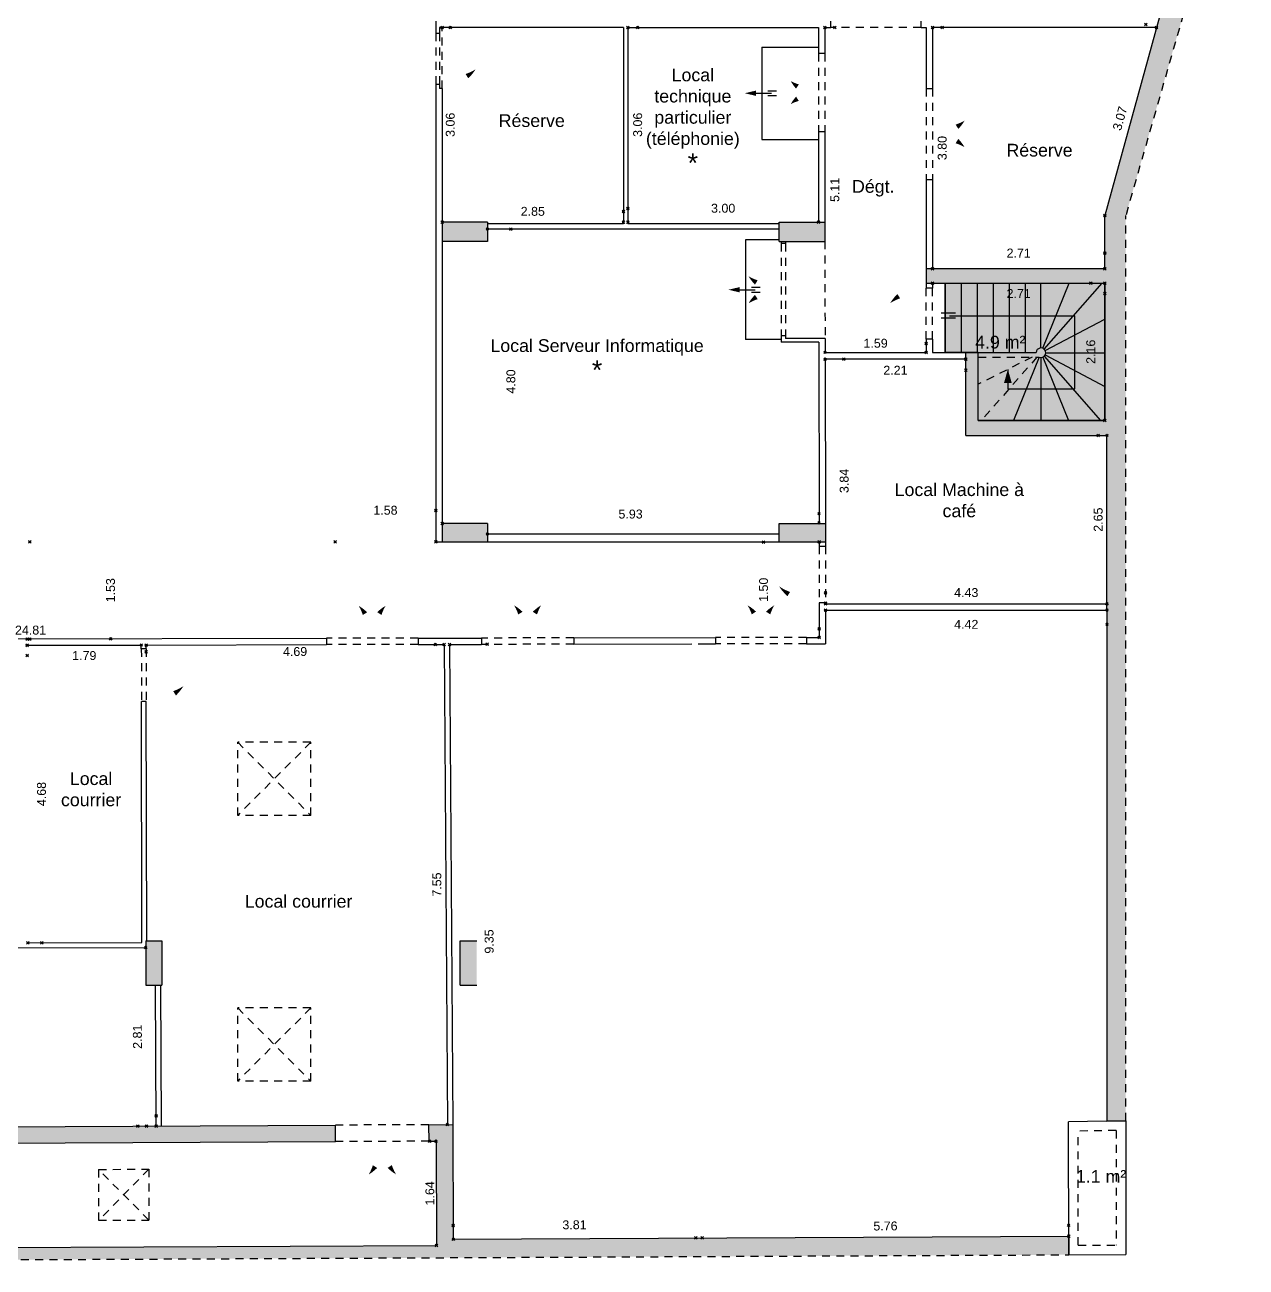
# Model space of a CAD drawing. Header units: metres. Extents: x 46.9 to 94.2, y 5.9 to 84.
# Drawn here: x 74.84 to 94.05, y 6.18 to 25.72 of the extents above; entities that cross this region are included whole.
import ezdxf
from ezdxf.enums import TextEntityAlignment as Align

# ---------------------------------------------------------------- set-up
doc = ezdxf.new("R2010")
doc.units = ezdxf.units.M
doc.header["$PDMODE"] = 35
doc.header["$PDSIZE"] = 0.02
doc.linetypes.add('CACHE2', pattern=[0.1875, 0.125, -0.0625])
for name, color, linetype in [('GEX_BAT_cloison', 2, 'Continuous'), ('GEX_BAT_escalier_rampe', 6, 'Continuous'), ('GEX_BAT_fenetre_de_toit', 3, 'Continuous'), ('GEX_BAT_gaine_tremie', 13, 'Continuous'), ('GEX_BAT_linteau_cloison', 3, 'CACHE2'), ('GEX_BAT_linteau_mur', 6, 'CACHE2'), ('GEX_BAT_mur', 1, 'Continuous'), ('GEX_EDS_sdp_2-tremie_su', 7, 'Continuous'), ('GEX_EDS_sdp_3-h-180_su', 7, 'Continuous'), ('GEX_MEP_txt_cot_plani', 30, 'Continuous'), ('GEX_MEP_txt_designation', 7, 'Continuous')]:
    doc.layers.add(name, color=color, linetype=linetype)
for name, color, linetype, true_color in [('GEX_EDS_sdp_3-h-180', 7, 'Continuous', 0xa55252), ('GEX_MEP_mur_pochage', 7, 'Continuous', 0x999999), ('GEX_MEP_ouvrant_porte', 9, 'Continuous', 0x808080)]:
    doc.layers.add(name, color=color, linetype=linetype, true_color=true_color)
doc.styles.add('Cota100', font='swissl.ttf', dxfattribs={"height": 0.14})
doc.styles.add('Désignation', font='swissl.ttf', dxfattribs={"height": 0.2})
doc.styles.add('SURF', font='swissl.ttf')
doc.dimstyles.new('00SCP', dxfattribs={"dimtxt": 0.2, "dimasz": 0.1, "dimexe": 1.25, "dimexo": 0.625, "dimgap": 0.05, "dimtad": 0, "dimzin": 0, "dimdsep": 46, "dimtxsty": 'Cota100', "dimblk": 'NONE', "dimcen": 0, "dimse1": 1, "dimse2": 1, "dimsd1": 1, "dimsd2": 1, "dimclrd": 256, "dimclrt": 256, "dimaunit": 2, "dimazin": 0, "dimtfac": 1, "dimtofl": 0, "dimtmove": 0, "dimatfit": 3, "dimldrblk": 'NONE', "dimfxl": 1, "dimlwd": -1, "dimarcsym": 0})

# ---------------------------------------------------------------- blocks, each defined once
blk = doc.blocks.new('F_marche')
at = {"layer": 'GEX_BAT_escalier_rampe'}
for p, q in [((-0.038, -0.093), (-0.038, -0.229)), ((0.038, -0.093), (0.038, -0.229))]:
    blk.add_line(p, q, dxfattribs=at)
blk.add_lwpolyline([(0, 0.093, 0.0832, 0, 0), (0, 0.27, 0, 0, 0)], format="xyseb", dxfattribs=at)
blk.add_lwpolyline([(0, 0.093), (0, -0.093), (0, -0.152)], dxfattribs=at)
blk = doc.blocks.new('*D9')
at = {"color": 0, "transparency": 16777216}
for p in [(91.26, 6.842), (85.496, 6.643), (91.261, 6.669)]:
    blk.add_point(p, dxfattribs=at)
at = {"layer": 'GEX_MEP_txt_cot_plani', "transparency": 16777216, "insert": (88.378, 6.829), "char_height": 0.14, "attachment_point": 5, "rotation": 0.2659, "style": 'Cota100'}
blk.add_mtext('5.76', dxfattribs=at)
blk = doc.blocks.new('_None')
blk = doc.blocks.new('*D10')
at = {"color": 0, "transparency": 16777216}
for p in [(87.436, 16.789), (87.436, 16.612), (91.862, 16.612)]:
    blk.add_point(p, dxfattribs=at)
at = {"layer": 'GEX_MEP_txt_cot_plani', "transparency": 16777216, "insert": (89.649, 16.789), "char_height": 0.14, "attachment_point": 5, "rotation": 359.9999, "style": 'Cota100'}
blk.add_mtext('4.43', dxfattribs=at)
blk = doc.blocks.new('*D11')
at = {"color": 0, "transparency": 16777216}
for p in [(91.724, 19.262), (91.862, 19.262), (91.862, 16.612)]:
    blk.add_point(p, dxfattribs=at)
at = {"layer": 'GEX_MEP_txt_cot_plani', "transparency": 16777216, "insert": (91.724, 17.937), "char_height": 0.14, "attachment_point": 5, "rotation": 89.9999, "style": 'Cota100'}
blk.add_mtext('2.65', dxfattribs=at)
blk = doc.blocks.new('*D12')
at = {"color": 0, "transparency": 16777216}
for p in [(81.581, 6.84), (85.396, 6.642), (81.582, 6.624)]:
    blk.add_point(p, dxfattribs=at)
at = {"layer": 'GEX_MEP_txt_cot_plani', "transparency": 16777216, "insert": (83.488, 6.848), "char_height": 0.14, "attachment_point": 5, "rotation": 0.2659, "style": 'Cota100'}
blk.add_mtext('3.81', dxfattribs=at)
blk = doc.blocks.new('*D13')
at = {"color": 0, "transparency": 16777216}
for p in [(81.522, 15.974), (82.116, 15.978), (81.582, 6.624)]:
    blk.add_point(p, dxfattribs=at)
at = {"layer": 'GEX_MEP_txt_cot_plani', "transparency": 16777216, "insert": (82.146, 11.303), "char_height": 0.14, "attachment_point": 5, "rotation": 90.3695, "style": 'Cota100'}
blk.add_mtext('9.35', dxfattribs=at)
blk = doc.blocks.new('*D14')
at = {"color": 0, "transparency": 16777216}
for p in [(81.21, 8.163), (81.31, 8.164), (81.317, 6.524)]:
    blk.add_point(p, dxfattribs=at)
at = {"layer": 'GEX_MEP_txt_cot_plani', "transparency": 16777216, "insert": (81.214, 7.343), "char_height": 0.14, "attachment_point": 5, "rotation": 90.2659, "style": 'Cota100'}
blk.add_mtext('1.64', dxfattribs=at)
blk = doc.blocks.new('*D15')
at = {"color": 0, "transparency": 16777216}
for p in [(57.759, 6.597), (81.317, 6.524), (57.76, 6.414)]:
    blk.add_point(p, dxfattribs=at)
at = {"layer": 'GEX_MEP_txt_cot_plani', "transparency": 16777216, "insert": (69.538, 6.651), "char_height": 0.14, "attachment_point": 5, "rotation": 0.2659, "style": 'Cota100'}
blk.add_mtext('23.56', dxfattribs=at)
blk = doc.blocks.new('*D26')
at = {"color": 0, "transparency": 16777216}
for p in [(76.908, 8.564), (76.909, 8.4), (67.755, 8.361)]:
    blk.add_point(p, dxfattribs=at)
at = {"layer": 'GEX_MEP_txt_cot_plani', "transparency": 16777216, "insert": (72.331, 8.544), "char_height": 0.14, "attachment_point": 5, "rotation": 0.247, "style": 'Cota100'}
blk.add_mtext('9.15', dxfattribs=at)
blk = doc.blocks.new('*D27')
at = {"color": 0, "transparency": 16777216}
for p in [(76.745, 11.21), (76.622, 8.402), (76.758, 8.403)]:
    blk.add_point(p, dxfattribs=at)
at = {"layer": 'GEX_MEP_txt_cot_plani', "transparency": 16777216, "insert": (76.615, 9.806), "char_height": 0.14, "attachment_point": 5, "rotation": 90.2659, "style": 'Cota100'}
blk.add_mtext('2.81', dxfattribs=at)
blk = doc.blocks.new('*D28')
at = {"color": 0, "transparency": 16777216}
for p in [(81.299, 15.973), (81.437, 15.974), (81.489, 8.425)]:
    blk.add_point(p, dxfattribs=at)
at = {"layer": 'GEX_MEP_txt_cot_plani', "transparency": 16777216, "insert": (81.325, 12.198), "char_height": 0.14, "attachment_point": 5, "rotation": 90.3942, "style": 'Cota100'}
blk.add_mtext('7.55', dxfattribs=at)
blk = doc.blocks.new('*D29')
at = {"color": 0, "transparency": 16777216}
for p in [(76.751, 15.965), (76.751, 15.858), (81.437, 15.974)]:
    blk.add_point(p, dxfattribs=at)
at = {"layer": 'GEX_MEP_txt_cot_plani', "transparency": 16777216, "insert": (79.094, 15.862), "char_height": 0.14, "attachment_point": 5, "rotation": 0.1119, "style": 'Cota100'}
blk.add_mtext('4.69', dxfattribs=at)
blk = doc.blocks.new('*D30')
at = {"color": 0, "transparency": 16777216}
for p in [(74.882, 15.965), (76.676, 15.965), (74.882, 15.799)]:
    blk.add_point(p, dxfattribs=at)
at = {"layer": 'GEX_MEP_txt_cot_plani', "transparency": 16777216, "insert": (75.779, 15.799), "char_height": 0.14, "attachment_point": 5, "rotation": 359.9999, "style": 'Cota100'}
blk.add_mtext('1.79', dxfattribs=at)
blk = doc.blocks.new('*D31')
at = {"color": 0, "transparency": 16777216}
for p in [(74.882, 15.961), (74.891, 11.281), (75.112, 11.282)]:
    blk.add_point(p, dxfattribs=at)
at = {"layer": 'GEX_MEP_txt_cot_plani', "transparency": 16777216, "insert": (75.107, 13.622), "char_height": 0.14, "attachment_point": 5, "rotation": 90.1119, "style": 'Cota100'}
blk.add_mtext('4.68', dxfattribs=at)
blk = doc.blocks.new('*D43')
at = {"color": 0, "transparency": 16777216}
for p in [(87.337, 16.223), (62.531, 16.037), (87.337, 16.086)]:
    blk.add_point(p, dxfattribs=at)
at = {"layer": 'GEX_MEP_txt_cot_plani', "transparency": 16777216, "insert": (74.934, 16.199), "char_height": 0.14, "attachment_point": 5, "rotation": 0.1119, "style": 'Cota100'}
blk.add_mtext('24.81', dxfattribs=at)
blk = doc.blocks.new('*D44')
at = {"color": 0, "transparency": 16777216}
for p in [(87.333, 18.03), (81.407, 17.877), (87.333, 17.888)]:
    blk.add_point(p, dxfattribs=at)
at = {"layer": 'GEX_MEP_txt_cot_plani', "transparency": 16777216, "insert": (84.37, 18.024), "char_height": 0.14, "attachment_point": 5, "rotation": 0.1119, "style": 'Cota100'}
blk.add_mtext('5.93', dxfattribs=at)
blk = doc.blocks.new('*D45')
at = {"color": 0, "transparency": 16777216}
for p in [(84.328, 22.833), (84.328, 22.615), (87.325, 22.615)]:
    blk.add_point(p, dxfattribs=at)
at = {"layer": 'GEX_MEP_txt_cot_plani', "transparency": 16777216, "insert": (85.826, 22.833), "char_height": 0.14, "attachment_point": 5, "rotation": 359.9999, "style": 'Cota100'}
blk.add_mtext('3.00', dxfattribs=at)
blk = doc.blocks.new('*D46')
at = {"color": 0, "transparency": 16777216}
for p in [(84.328, 25.677), (84.482, 25.677), (84.328, 22.615)]:
    blk.add_point(p, dxfattribs=at)
at = {"layer": 'GEX_MEP_txt_cot_plani', "transparency": 16777216, "insert": (84.482, 24.146), "char_height": 0.14, "attachment_point": 5, "rotation": 89.9999, "style": 'Cota100'}
blk.add_mtext('3.06', dxfattribs=at)
blk = doc.blocks.new('*D47')
at = {"color": 0, "transparency": 16777216}
for p in [(84.257, 22.784), (81.407, 22.615), (84.257, 22.615)]:
    blk.add_point(p, dxfattribs=at)
at = {"layer": 'GEX_MEP_txt_cot_plani', "transparency": 16777216, "insert": (82.832, 22.784), "char_height": 0.14, "attachment_point": 5, "rotation": 359.9999, "style": 'Cota100'}
blk.add_mtext('2.85', dxfattribs=at)
blk = doc.blocks.new('*D48')
at = {"color": 0, "transparency": 16777216}
for p in [(81.407, 25.677), (81.535, 25.677), (81.407, 22.615)]:
    blk.add_point(p, dxfattribs=at)
at = {"layer": 'GEX_MEP_txt_cot_plani', "transparency": 16777216, "insert": (81.535, 24.146), "char_height": 0.14, "attachment_point": 5, "rotation": 89.9999, "style": 'Cota100'}
blk.add_mtext('3.06', dxfattribs=at)
blk = doc.blocks.new('*D49')
at = {"color": 0, "transparency": 16777216}
for p in [(81.307, 18.084), (79.724, 17.587), (81.307, 17.587)]:
    blk.add_point(p, dxfattribs=at)
at = {"layer": 'GEX_MEP_txt_cot_plani', "transparency": 16777216, "insert": (80.515, 18.084), "char_height": 0.14, "attachment_point": 5, "rotation": 359.9999, "style": 'Cota100'}
blk.add_mtext('1.58', dxfattribs=at)
blk = doc.blocks.new('*D50')
at = {"color": 0, "transparency": 16777216}
for p in [(91.828, 22.129), (89.118, 21.882), (91.828, 21.882)]:
    blk.add_point(p, dxfattribs=at)
at = {"layer": 'GEX_MEP_txt_cot_plani', "transparency": 16777216, "insert": (90.473, 22.129), "char_height": 0.14, "attachment_point": 5, "rotation": 359.9999, "style": 'Cota100'}
blk.add_mtext('2.71', dxfattribs=at)
blk = doc.blocks.new('*D51')
at = {"color": 0, "transparency": 16777216}
for p in [(89.118, 25.677), (89.271, 25.677), (89.118, 21.882)]:
    blk.add_point(p, dxfattribs=at)
at = {"layer": 'GEX_MEP_txt_cot_plani', "transparency": 16777216, "insert": (89.271, 23.78), "char_height": 0.14, "attachment_point": 5, "rotation": 89.9999, "style": 'Cota100'}
blk.add_mtext('3.80', dxfattribs=at)
blk = doc.blocks.new('*D52')
at = {"color": 0, "transparency": 16777216}
for p in [(92.473, 25.724), (92.642, 25.677), (91.828, 22.722)]:
    blk.add_point(p, dxfattribs=at)
at = {"layer": 'GEX_MEP_txt_cot_plani', "transparency": 16777216, "insert": (92.066, 24.246), "char_height": 0.14, "attachment_point": 5, "rotation": 74.6019, "style": 'Cota100'}
blk.add_mtext('3.07', dxfattribs=at)
blk = doc.blocks.new('*D53')
at = {"color": 0, "transparency": 16777216}
for p in [(87.428, 20.462), (89.642, 20.462), (89.642, 20.287)]:
    blk.add_point(p, dxfattribs=at)
at = {"layer": 'GEX_MEP_txt_cot_plani', "transparency": 16777216, "insert": (88.535, 20.287), "char_height": 0.14, "attachment_point": 5, "rotation": 359.9999, "style": 'Cota100'}
blk.add_mtext('2.21', dxfattribs=at)
blk = doc.blocks.new('*D54')
at = {"color": 0, "transparency": 16777216}
for p in [(89.018, 20.71), (87.428, 20.567), (89.018, 20.567)]:
    blk.add_point(p, dxfattribs=at)
at = {"layer": 'GEX_MEP_txt_cot_plani', "transparency": 16777216, "insert": (88.223, 20.71), "char_height": 0.14, "attachment_point": 5, "rotation": 359.9999, "style": 'Cota100'}
blk.add_mtext('1.59', dxfattribs=at)
blk = doc.blocks.new('*D55')
at = {"color": 0, "transparency": 16777216}
for p in [(87.425, 25.677), (87.581, 25.677), (87.428, 20.567)]:
    blk.add_point(p, dxfattribs=at)
at = {"layer": 'GEX_MEP_txt_cot_plani', "transparency": 16777216, "insert": (87.582, 23.122), "char_height": 0.14, "attachment_point": 5, "rotation": 90.0382, "style": 'Cota100'}
blk.add_mtext('5.11', dxfattribs=at)
blk = doc.blocks.new('*D119')
at = {"color": 0, "transparency": 16777216}
for p in [(74.271, 30.328), (74.881, 30.328), (74.881, 16.061)]:
    blk.add_point(p, dxfattribs=at)
at = {"layer": 'GEX_MEP_txt_cot_plani', "transparency": 16777216, "insert": (74.271, 23.195), "char_height": 0.14, "attachment_point": 5, "rotation": 89.9999, "style": 'Cota100'}
blk.add_mtext('14.27', dxfattribs=at)
blk = doc.blocks.new('*D120')
at = {"color": 0, "transparency": 16777216}
for p in [(82.118, 22.507), (82.488, 22.507), (82.118, 17.711)]:
    blk.add_point(p, dxfattribs=at)
at = {"layer": 'GEX_MEP_txt_cot_plani', "transparency": 16777216, "insert": (82.488, 20.109), "char_height": 0.14, "attachment_point": 5, "rotation": 89.9999, "style": 'Cota100'}
blk.add_mtext('4.80', dxfattribs=at)
blk = doc.blocks.new('*D121')
at = {"color": 0, "transparency": 16777216}
for p in [(87.428, 20.462), (87.725, 20.463), (87.436, 16.627)]:
    blk.add_point(p, dxfattribs=at)
at = {"layer": 'GEX_MEP_txt_cot_plani', "transparency": 16777216, "insert": (87.729, 18.545), "char_height": 0.14, "attachment_point": 5, "rotation": 90.1119, "style": 'Cota100'}
blk.add_mtext('3.84', dxfattribs=at)
blk = doc.blocks.new('*D122')
at = {"color": 0, "transparency": 16777216}
for p in [(87.436, 16.516), (91.862, 16.516), (91.862, 16.29)]:
    blk.add_point(p, dxfattribs=at)
at = {"layer": 'GEX_MEP_txt_cot_plani', "transparency": 16777216, "insert": (89.649, 16.29), "char_height": 0.14, "attachment_point": 5, "rotation": 359.9999, "style": 'Cota100'}
blk.add_mtext('4.42', dxfattribs=at)
blk = doc.blocks.new('*D130')
at = {"color": 0, "transparency": 16777216}
for p in [(89.118, 21.657), (91.828, 21.657), (91.828, 21.492)]:
    blk.add_point(p, dxfattribs=at)
at = {"layer": 'GEX_MEP_txt_cot_plani', "transparency": 16777216, "insert": (90.473, 21.492), "char_height": 0.14, "attachment_point": 5, "rotation": 359.9999, "style": 'Cota100'}
blk.add_mtext('2.71', dxfattribs=at)
blk = doc.blocks.new('*D131')
at = {"color": 0, "transparency": 16777216}
for p in [(91.607, 21.657), (91.828, 21.657), (91.828, 19.497)]:
    blk.add_point(p, dxfattribs=at)
at = {"layer": 'GEX_MEP_txt_cot_plani', "transparency": 16777216, "insert": (91.607, 20.577), "char_height": 0.14, "attachment_point": 5, "rotation": 89.9999, "style": 'Cota100'}
blk.add_mtext('2.16', dxfattribs=at)
blk = doc.blocks.new('*D132')
at = {"color": 0, "transparency": 16777216}
for p in [(86.46, 17.585), (87.334, 17.587), (87.337, 16.086)]:
    blk.add_point(p, dxfattribs=at)
at = {"layer": 'GEX_MEP_txt_cot_plani', "transparency": 16777216, "insert": (86.462, 16.834), "char_height": 0.14, "attachment_point": 5, "rotation": 90.1119, "style": 'Cota100'}
blk.add_mtext('1.50', dxfattribs=at)
blk = doc.blocks.new('*D133')
at = {"color": 0, "transparency": 16777216}
for p in [(74.921, 17.587), (74.924, 16.061), (76.194, 16.064)]:
    blk.add_point(p, dxfattribs=at)
at = {"layer": 'GEX_MEP_txt_cot_plani', "transparency": 16777216, "insert": (76.193, 16.827), "char_height": 0.14, "attachment_point": 5, "rotation": 90.1119, "style": 'Cota100'}
blk.add_mtext('1.53', dxfattribs=at)

msp = doc.modelspace()

# ---------------------------------------------------------------- hatches: boundary and pattern name
at = {"layer": 'GEX_EDS_sdp_3-h-180'}
msp.add_hatch(color=256, dxfattribs=at).paths.add_polyline_path([(89.318, 20.567), (89.318, 21.657), (91.828, 21.657), (91.828, 19.497), (89.838, 19.497), (89.838, 20.567)])
at = {"layer": 'GEX_MEP_mur_pochage'}
for points in [[(93.047, 27.148), (91.828, 22.722), (91.828, 21.882), (89.018, 21.882), (89.018, 21.657), (91.828, 21.657), (91.828, 19.497), (89.838, 19.497), (89.838, 20.567), (89.642, 20.567), (89.642, 19.262), (91.862, 19.262), (91.862, 16.516), (91.862, 8.48), (92.158, 8.485), (92.158, 22.722), (93.433, 27.179), (94.05, 37.053), (93.666, 37.053)], [(82.118, 22.313), (82.118, 22.615), (81.407, 22.615), (81.407, 22.313)], [(86.708, 22.615), (86.708, 22.313), (87.425, 22.313), (87.425, 22.615)], [(90.748, 20.567), (89.838, 20.567), (89.838, 20.492), (90.796, 20.492, 3.042274)], [(82.118, 17.587), (82.118, 17.877), (81.407, 17.877), (81.407, 17.587)], [(87.434, 17.587), (87.433, 17.877), (86.706, 17.877), (86.706, 17.587)], [(77, 11.315), (76.745, 11.315), (76.745, 10.615), (77, 10.615)], [(81.692, 10.615), (81.952, 10.615), (81.952, 11.315), (81.692, 11.315)], [(81.582, 6.624), (81.574, 8.425), (81.198, 8.423), (81.2, 8.163), (81.31, 8.164), (81.317, 6.524), (57.76, 6.414), (57.76, 6.475), (49.354, 6.436), (49.356, 6.183), (91.262, 6.377), (91.261, 6.669)], [(79.73, 8.156), (79.728, 8.416), (56.717, 8.31), (56.717, 8.02), (57.76, 8.025), (57.76, 8.054)]]:
    msp.add_hatch(color=256, dxfattribs=at).paths.add_polyline_path(points)

# ---------------------------------------------------------------- linework, layer by layer
at = {"layer": 'GEX_BAT_cloison'}
for p, q in [((81.307, 25.777), (81.307, 25.584)), ((81.367, 25.677), (81.367, 25.584)), ((84.257, 25.677), (81.367, 25.677)), ((84.257, 25.677), (84.257, 22.587)), ((84.328, 25.677), (87.325, 25.677)), ((84.328, 25.677), (84.328, 22.587)), ((87.325, 25.677), (87.325, 25.267)), ((87.425, 25.677), (87.425, 25.267)), ((87.425, 25.677), (87.518, 25.677)), ((87.518, 25.677), (87.518, 25.777)), ((88.938, 25.677), (88.938, 25.777)), ((88.938, 25.677), (89.018, 25.677)), ((89.018, 25.677), (89.018, 24.717)), ((89.118, 25.677), (89.118, 24.717)), ((92.642, 25.677), (89.118, 25.677)), ((81.307, 25.584), (81.367, 25.584)), ((87.425, 25.267), (87.325, 25.267)), ((81.307, 24.784), (81.367, 24.784)), ((81.307, 24.784), (81.307, 17.587)), ((81.367, 24.784), (81.367, 24.719)), ((81.407, 24.719), (81.367, 24.719)), ((81.407, 24.719), (81.407, 22.615)), ((89.018, 24.717), (89.118, 24.717)), ((87.425, 24.037), (87.325, 24.037)), ((87.325, 24.037), (87.325, 22.615)), ((87.425, 24.037), (87.425, 22.615)), ((89.018, 23.287), (89.118, 23.287)), ((89.018, 23.287), (89.018, 21.882)), ((89.118, 23.287), (89.118, 21.882)), ((84.257, 22.587), (82.118, 22.587)), ((86.708, 22.507), (82.118, 22.507)), ((86.708, 22.587), (84.328, 22.587)), ((81.407, 22.313), (81.407, 17.877)), ((86.738, 22.313), (86.738, 22.277)), ((86.808, 22.277), (86.738, 22.277)), ((86.808, 22.313), (86.808, 22.277)), ((89.018, 21.657), (89.018, 21.577)), ((89.118, 21.577), (89.018, 21.577)), ((89.118, 21.657), (89.118, 21.577)), ((89.118, 21.657), (89.118, 21.577)), ((86.808, 20.827), (86.738, 20.827)), ((86.738, 20.827), (86.738, 20.727)), ((87.328, 20.727), (86.738, 20.727)), ((86.808, 20.827), (86.808, 20.787)), ((87.428, 20.787), (86.808, 20.787)), ((87.328, 20.727), (87.333, 17.877)), ((87.428, 20.787), (87.428, 20.567)), ((89.118, 20.777), (89.018, 20.777)), ((89.018, 20.777), (89.018, 20.567)), ((89.118, 20.777), (89.118, 20.567)), ((87.428, 20.567), (89.018, 20.567)), ((89.118, 20.567), (89.642, 20.567)), ((89.642, 20.462), (87.428, 20.462)), ((87.428, 20.462), (87.433, 17.877)), ((81.307, 17.587), (81.407, 17.587)), ((86.706, 17.711), (82.118, 17.711)), ((82.118, 17.587), (86.706, 17.587)), ((87.334, 17.587), (87.334, 17.517)), ((87.434, 17.587), (87.434, 17.517)), ((87.434, 17.517), (87.334, 17.517)), ((87.336, 16.627), (87.337, 16.086)), ((87.436, 16.627), (87.336, 16.627)), ((87.436, 16.627), (87.436, 16.612)), ((87.436, 16.612), (91.862, 16.612)), ((87.436, 16.516), (91.862, 16.516)), ((87.436, 16.516), (87.437, 15.986)), ((70.117, 16.052), (79.587, 16.071)), ((79.587, 16.071), (79.587, 15.971)), ((81.027, 16.073), (82.027, 16.075)), ((81.027, 16.073), (81.027, 15.973)), ((82.027, 16.075), (82.027, 15.975)), ((83.477, 16.078), (85.707, 16.083)), ((83.477, 16.078), (83.477, 15.978)), ((85.707, 16.083), (85.707, 15.983)), ((87.137, 16.085), (87.337, 16.086)), ((87.137, 16.085), (87.137, 15.985)), ((74.882, 15.961), (76.676, 15.965)), ((76.676, 15.905), (76.676, 15.965)), ((76.751, 15.905), (76.676, 15.905)), ((76.751, 15.965), (79.587, 15.971)), ((76.751, 15.905), (76.751, 15.965)), ((81.027, 15.973), (81.437, 15.974)), ((81.437, 15.974), (81.489, 8.425)), ((81.522, 15.974), (82.027, 15.975)), ((81.522, 15.974), (81.574, 8.425)), ((83.477, 15.978), (85.332, 15.982)), ((85.432, 15.982), (85.707, 15.983)), ((87.137, 15.985), (87.437, 15.986)), ((76.685, 11.285), (76.677, 15.075)), ((76.752, 15.075), (76.677, 15.075)), ((76.76, 11.315), (76.752, 15.075)), ((72.052, 11.201), (76.745, 11.21)), ((74.882, 11.281), (76.685, 11.285)), ((76.909, 8.403), (76.899, 10.615)), ((76.993, 8.404), (76.984, 10.615))]:
    msp.add_line(p, q, dxfattribs=at)
at = {"layer": 'GEX_BAT_escalier_rampe'}
for p, q in [((86.435, 25.367), (87.325, 25.367)), ((86.435, 25.367), (86.435, 23.917)), ((86.435, 23.917), (87.325, 23.917)), ((86.178, 22.337), (86.178, 20.767)), ((86.708, 22.337), (86.178, 22.337)), ((89.318, 21.657), (89.318, 20.567)), ((89.569, 21.657), (89.569, 20.567)), ((89.82, 21.657), (89.82, 20.567)), ((90.071, 21.657), (90.071, 20.567)), ((90.322, 21.657), (90.322, 20.567)), ((90.573, 21.657), (90.573, 20.567)), ((90.823, 20.637), (90.823, 21.657)), ((90.851, 20.631), (91.268, 21.657)), ((90.872, 20.618), (91.786, 21.657)), ((89.477, 21.183), (89.252, 21.183)), ((89.477, 21.105), (89.252, 21.105)), ((89.386, 21.144), (91.358, 21.144)), ((91.358, 19.992), (91.358, 21.144)), ((90.889, 20.597), (91.828, 21.091)), ((86.738, 20.767), (86.178, 20.767)), ((90.889, 20.527), (91.828, 20.032)), ((90.898, 20.562), (91.828, 20.562)), ((90.794, 20.492), (90.39, 19.497)), ((90.823, 20.487), (90.823, 19.497)), ((90.851, 20.492), (91.256, 19.497)), ((90.872, 20.505), (91.76, 19.497)), ((90.303, 20.3), (90.303, 19.992)), ((90.303, 19.992), (91.358, 19.992))]:
    msp.add_line(p, q, dxfattribs=at)
at = {"layer": 'GEX_BAT_escalier_rampe', "linetype": 'CACHE2'}
for p, q in [((90.684, 20.492), (89.838, 20.066)), ((90.761, 20.492), (89.886, 19.497))]:
    msp.add_line(p, q, dxfattribs=at)
at = {"layer": 'GEX_BAT_escalier_rampe'}
msp.add_lwpolyline([(90.303, 20.087, 0.121, 0, 0), (90.303, 20.3, 0, 0, 0)], format="xyseb", dxfattribs=at)
at = {"layer": 'GEX_BAT_fenetre_de_toit', "linetype": 'CACHE2'}
for p, q in [((79.341, 14.436), (78.191, 14.436)), ((78.191, 13.286), (78.191, 14.436)), ((79.341, 14.436), (78.191, 13.286)), ((78.191, 14.436), (79.341, 13.286)), ((79.341, 13.286), (79.341, 14.436)), ((79.341, 13.286), (78.191, 13.286)), ((79.341, 10.258), (78.191, 10.258)), ((78.191, 9.108), (78.191, 10.258)), ((79.341, 10.258), (78.191, 9.108)), ((78.191, 10.258), (79.341, 9.108)), ((79.341, 9.108), (79.341, 10.258)), ((79.341, 9.108), (78.191, 9.108)), ((76.002, 7.719), (76.792, 7.723)), ((76.002, 7.719), (76.005, 6.919)), ((76.795, 6.923), (76.002, 7.719)), ((76.792, 7.723), (76.005, 6.919)), ((76.792, 7.723), (76.795, 6.923)), ((76.005, 6.919), (76.795, 6.923))]:
    msp.add_line(p, q, dxfattribs=at)
at = {"layer": 'GEX_BAT_gaine_tremie'}
for p, q in [((92.158, 8.485), (91.259, 8.47)), ((91.261, 6.377), (91.259, 8.47)), ((92.158, 8.485), (92.158, 6.381)), ((91.261, 6.377), (92.158, 6.381))]:
    msp.add_line(p, q, dxfattribs=at)
at = {"layer": 'GEX_BAT_gaine_tremie', "linetype": 'CACHE2'}
for p, q in [((92.008, 8.332), (91.409, 8.322)), ((91.411, 6.528), (91.409, 8.322)), ((92.008, 8.332), (92.008, 6.53)), ((91.411, 6.528), (92.008, 6.53))]:
    msp.add_line(p, q, dxfattribs=at)
at = {"layer": 'GEX_BAT_linteau_cloison'}
for p, q in [((81.407, 24.719), (81.407, 25.677)), ((88.938, 25.677), (87.518, 25.677)), ((81.307, 25.584), (81.307, 24.784)), ((81.367, 25.584), (81.367, 24.784)), ((87.325, 25.267), (87.325, 24.037)), ((87.425, 25.267), (87.425, 24.037)), ((89.018, 24.717), (89.018, 23.287)), ((89.118, 24.717), (89.118, 23.287)), ((86.738, 22.277), (86.738, 20.827)), ((86.808, 22.277), (86.808, 20.827)), ((87.425, 22.313), (87.428, 20.787)), ((89.018, 20.777), (89.018, 21.577)), ((89.118, 20.777), (89.118, 21.577)), ((87.334, 17.517), (87.336, 16.627)), ((87.434, 17.517), (87.436, 16.627)), ((81.027, 16.073), (79.587, 16.071)), ((83.477, 16.078), (82.027, 16.075)), ((87.137, 16.085), (85.707, 16.083)), ((76.676, 15.905), (76.677, 15.075)), ((76.751, 15.905), (76.752, 15.075)), ((81.027, 15.973), (79.587, 15.971)), ((83.477, 15.978), (82.027, 15.975)), ((87.137, 15.985), (85.707, 15.983))]:
    msp.add_line(p, q, dxfattribs=at)
at = {"layer": 'GEX_BAT_linteau_mur'}
for p, q in [((81.198, 8.423), (79.728, 8.416)), ((81.2, 8.163), (79.73, 8.156))]:
    msp.add_line(p, q, dxfattribs=at)
at = {"layer": 'GEX_BAT_mur', "linetype": 'CACHE2'}
for p, q in [((93.433, 27.179), (92.158, 22.722)), ((92.158, 8.485), (92.158, 22.722)), ((89.838, 20.492), (90.796, 20.492)), ((49.356, 6.183), (91.261, 6.377))]:
    msp.add_line(p, q, dxfattribs=at)
at = {"layer": 'GEX_BAT_mur'}
for p, q in [((93.047, 27.148), (91.828, 22.722)), ((91.828, 21.882), (91.828, 22.722)), ((82.118, 22.615), (81.407, 22.615)), ((81.407, 22.615), (81.407, 22.313)), ((82.118, 22.615), (82.118, 22.313)), ((86.708, 22.615), (87.425, 22.615)), ((86.708, 22.313), (86.708, 22.615)), ((87.425, 22.615), (87.425, 22.313)), ((82.118, 22.313), (81.407, 22.313)), ((86.708, 22.313), (87.425, 22.313)), ((91.828, 21.882), (89.018, 21.882)), ((89.018, 21.882), (89.018, 21.657)), ((89.018, 21.657), (91.828, 21.657)), ((91.828, 19.497), (91.828, 21.657)), ((89.642, 19.262), (89.642, 20.567)), ((89.642, 20.567), (89.838, 20.567)), ((89.838, 19.497), (89.838, 20.567)), ((89.838, 20.567), (90.748, 20.567)), ((89.838, 19.497), (91.828, 19.497)), ((89.642, 19.262), (91.862, 19.262)), ((91.862, 16.516), (91.862, 19.262)), ((82.118, 17.877), (81.407, 17.877)), ((81.407, 17.877), (81.407, 17.587)), ((82.118, 17.877), (82.118, 17.587)), ((86.706, 17.587), (86.706, 17.877)), ((86.706, 17.877), (87.433, 17.877)), ((87.433, 17.877), (87.434, 17.587)), ((81.407, 17.587), (82.118, 17.587)), ((86.706, 17.587), (87.434, 17.587)), ((91.862, 16.516), (91.862, 8.48)), ((76.745, 11.315), (76.745, 10.615)), ((76.745, 11.315), (77, 11.315)), ((77, 11.315), (77, 10.615)), ((81.692, 11.315), (81.952, 11.315)), ((81.692, 10.615), (81.692, 11.315)), ((76.745, 10.615), (77, 10.615)), ((81.692, 10.615), (81.952, 10.615)), ((56.717, 8.31), (79.728, 8.416)), ((79.73, 8.156), (79.728, 8.416)), ((81.198, 8.423), (81.574, 8.425)), ((81.2, 8.163), (81.198, 8.423)), ((81.574, 8.425), (81.582, 6.624)), ((91.862, 8.48), (92.158, 8.485)), ((57.76, 8.054), (79.73, 8.156)), ((81.2, 8.163), (81.31, 8.164)), ((81.31, 8.164), (81.317, 6.524)), ((81.582, 6.624), (91.261, 6.669)), ((91.261, 6.669), (91.262, 6.377)), ((57.76, 6.414), (81.317, 6.524))]:
    msp.add_line(p, q, dxfattribs=at)
at = {"layer": 'GEX_BAT_mur', "color": 5}
msp.add_arc((90.823, 20.562), 0.075, 248.9605, 176.1774, dxfattribs=at)
at = {"layer": 'GEX_EDS_sdp_3-h-180', "flags": 128}
msp.add_lwpolyline([(89.318, 20.567), (89.318, 21.657), (91.828, 21.657), (91.828, 19.497), (89.838, 19.497), (89.838, 20.567)], close=True, dxfattribs=at)
at = {"layer": 'GEX_MEP_ouvrant_porte', "flags": 128}
for points in [[(81.367, 24.784, 0, 0, 0.143039), (81.797, 24.91, 0.08, 0, 0.054328), (81.933, 25.018, 0, 0, 0), (81.367, 25.584, 0, 0, 0)], [(87.325, 25.267, 0, 0, 0), (86.89, 24.832, 0, 0.08, 0.054328), (86.994, 24.748, 0, 0, 0.143039), (87.325, 24.652, 0, 0, 0.143039)], [(87.325, 24.037, 0, 0, 0), (86.89, 24.472, 0, 0.08, -0.054328), (86.994, 24.555, 0, 0, -0.143039), (87.325, 24.652, 0, 0, -0.143039)], [(89.118, 24.002, 0, 0, 0.143039), (89.503, 24.115, 0.08, 0, 0.054328), (89.623, 24.212, 0, 0, 0), (89.118, 24.717, 0, 0, 0)], [(89.118, 24.002, 0, 0, -0.143039), (89.503, 23.89, 0.08, 0, -0.054328), (89.623, 23.793, 0, 0, 0), (89.118, 23.287, 0, 0, 0)], [(86.738, 22.277, 0, 0, 0), (86.225, 21.764, 0, 0.08, 0.054328), (86.347, 21.666, 0, 0, 0.143039), (86.738, 21.552, 0, 0, 0.143039)], [(86.738, 20.827, 0, 0, 0), (86.225, 21.339, 0, 0.08, -0.054328), (86.347, 21.438, 0, 0, -0.143039), (86.738, 21.552, 0, 0, -0.143039)], [(89.018, 21.577, 0, 0, 0.143039), (88.587, 21.451, 0.08, 0, 0.054328), (88.452, 21.342, 0, 0, 0), (89.018, 20.777, 0, 0, 0)], [(87.334, 17.517, 0, 0, 0), (86.706, 16.886, 0, 0.08, 0.054328), (86.857, 16.766, 0, 0, 0.143039), (87.336, 16.627, 0, 0, 0.143039)], [(79.587, 16.071, 0, 0, 0), (80.095, 16.581, 0, 0.08, -0.054328), (80.193, 16.459, 0, 0, -0.143039), (80.307, 16.072, 0, 0, -0.143039)], [(81.027, 16.073, 0, 0, 0), (80.517, 16.582, 0, 0.08, 0.054328), (80.419, 16.46, 0, 0, 0.143039), (80.307, 16.072, 0, 0, 0.143039)], [(82.027, 16.075, 0, 0, 0), (82.539, 16.589, 0, 0.08, -0.054328), (82.637, 16.467, 0, 0, -0.143039), (82.752, 16.077, 0, 0, -0.143039)], [(83.477, 16.078, 0, 0, 0), (82.963, 16.59, 0, 0.08, 0.054328), (82.865, 16.467, 0, 0, 0.143039), (82.752, 16.077, 0, 0, 0.143039)], [(85.707, 16.083, 0, 0, 0), (86.211, 16.589, 0, 0.08, -0.054328), (86.309, 16.469, 0, 0, -0.143039), (86.422, 16.084, 0, 0, -0.143039)], [(87.137, 16.085, 0, 0, 0), (86.63, 16.59, 0, 0.08, 0.054328), (86.533, 16.469, 0, 0, 0.143039), (86.422, 16.084, 0, 0, 0.143039)], [(76.752, 15.075, 0, 0, 0.143039), (77.199, 15.206, 0.08, 0, 0.054328), (77.339, 15.319, 0, 0, 0), (76.751, 15.905, 0, 0, 0)], [(80.465, 8.16, 0, 0, -0.143039), (80.351, 7.764, 0.08, 0, -0.054328), (80.252, 7.639, 0, 0, 0), (79.73, 8.156, 0, 0, 0)], [(80.465, 8.16, 0, 0, 0.143039), (80.582, 7.765, 0.08, 0, 0.054328), (80.682, 7.641, 0, 0, 0), (81.2, 8.163, 0, 0, 0)]]:
    msp.add_lwpolyline(points, format="xyseb", dxfattribs=at)

# ---------------------------------------------------------------- block references
at = {"layer": 'GEX_BAT_escalier_rampe'}
for p, rotation in [((86.435, 24.642), 89.99994240709744), ((86.178, 21.552), 89.99994240709738)]:
    msp.add_blockref('F_marche', p, dxfattribs=dict(at, rotation=rotation))

# ---------------------------------------------------------------- texts
at = {"layer": 'GEX_EDS_sdp_2-tremie_su', "style": 'SURF'}
msp.add_text('1.1 m²', height=0.2, dxfattribs=at).set_placement((91.769, 7.609), align=Align.MIDDLE_CENTER)
at = {"layer": 'GEX_EDS_sdp_3-h-180_su', "style": 'SURF'}
msp.add_text('4.9 m²', height=0.2, dxfattribs=at).set_placement((90.184, 20.728), align=Align.MIDDLE_CENTER)
at = {"layer": 'GEX_MEP_txt_designation', "char_height": 0.2, "attachment_point": 5, "rotation": 359.9999, "style": 'Désignation'}
for s, insert, width in [('Local\\Ptechnique\\Pparticulier (téléphonie)\\P{\\H1.5x;*}', (85.349, 24.213), 2.02438), ('Réserve', (82.816, 24.21), 2.09511), ('Réserve', (90.801, 23.745), 2.09511), ('Dégt.', (88.186, 23.147), 2.00178), ('Local Serveur Informatique\\P{\\H1.5x;*}', (83.843, 20.457), 4.04952), ('Local Machine à café', (89.54, 18.24), 2.09511), ('Local \\Pcourrier', (75.886, 13.696), 5.37082), ('Local courrier', (79.149, 11.934), 5.37082)]:
    msp.add_mtext(s, dxfattribs=dict(at, insert=insert, width=width))

# ---------------------------------------------------------------- dimensions: what is measured, and where the dimension line sits
at = {"layer": 'GEX_MEP_txt_cot_plani'}
for p1, p2, distance, picture, middle in [((74.881, 16.061), (74.881, 30.328), 0.611, '*D119', (74.271, 23.195)), ((82.118, 17.711), (82.118, 22.507), -0.37, '*D120', (82.488, 20.109)), ((89.118, 21.657), (91.828, 21.657), -0.165, '*D130', (90.473, 21.492)), ((91.828, 19.497), (91.828, 21.657), 0.221, '*D131', (91.607, 20.577)), ((87.436, 16.627), (87.428, 20.462), -0.297, '*D121', (87.729, 18.545)), ((74.921, 17.587), (74.924, 16.061), 1.271, '*D133', (76.193, 16.827)), ((87.337, 16.086), (87.334, 17.587), 0.874, '*D132', (86.462, 16.834))]:
    dim = msp.add_aligned_dim(p1=p1, p2=p2, distance=distance, dimstyle='00SCP', dxfattribs=at)
    dim.commit()
    dim.dimension.update_dxf_attribs({"geometry": picture, "text_midpoint": middle})
for p1, p2, distance, picture, middle in [((81.407, 22.615), (81.407, 25.677), -0.128, '*D48', (81.535, 24.146)), ((84.328, 22.615), (84.328, 25.677), -0.154, '*D46', (84.482, 24.146)), ((87.428, 20.567), (87.425, 25.677), -0.156, '*D55', (87.582, 23.122)), ((89.117815222, 21.882389488), (89.117819036, 25.677389488), -0.153245397, '*D51', (89.271062526, 23.779889334)), ((91.828, 22.722), (92.642, 25.677), 0.175, '*D52', (92.066, 24.246)), ((81.407, 22.615), (84.257, 22.615), 0.169, '*D47', (82.832, 22.784)), ((87.325, 22.615), (84.328, 22.615), -0.218, '*D45', (85.826, 22.833)), ((89.118, 21.882), (91.828, 21.882), 0.247, '*D50', (90.473, 22.129)), ((87.428, 20.567), (89.018, 20.567), 0.143, '*D54', (88.223, 20.71)), ((87.428, 20.462), (89.642, 20.462), -0.175, '*D53', (88.535, 20.287)), ((91.862, 16.612), (91.862, 19.262), 0.138, '*D11', (91.724, 17.937)), ((79.724, 17.587), (81.307, 17.587), 0.498, '*D49', (80.515, 18.084)), ((81.407, 17.877), (87.333, 17.888), 0.142, '*D44', (84.37, 18.024)), ((91.862, 16.612), (87.436, 16.612), -0.177, '*D10', (89.649, 16.789)), ((62.531, 16.037), (87.337, 16.086), 0.137, '*D43', (74.934, 16.199)), ((76.676, 15.965), (74.882, 15.965), 0.166, '*D30', (75.779, 15.799)), ((74.882, 15.961), (74.891, 11.281), 0.221, '*D31', (75.107, 13.622)), ((81.437, 15.974), (76.751, 15.965), 0.107, '*D29', (79.094, 15.862)), ((81.489, 8.425), (81.437, 15.974), 0.138, '*D28', (81.325, 12.198)), ((81.582, 6.624), (81.522, 15.974), -0.594, '*D13', (82.146, 11.303)), ((76.745, 11.21), (76.758, 8.403), -0.137, '*D27', (76.615, 9.806)), ((67.755, 8.361), (76.909, 8.4), 0.163, '*D26', (72.331, 8.544)), ((81.317, 6.524), (81.31, 8.164), 0.1, '*D14', (81.214, 7.343)), ((85.396, 6.642), (81.582, 6.624), -0.215, '*D12', (83.488, 6.848)), ((85.4963, 6.6426), (91.261, 6.6693), 0.173, '*D9', (88.3778, 6.8289)), ((81.317, 6.524), (57.76, 6.414), -0.182, '*D15', (69.538, 6.651))]:
    dim = msp.add_aligned_dim(p1=p1, p2=p2, distance=distance, dimstyle='00SCP', override={"dimtxt": 0.14}, dxfattribs=at)
    dim.commit()
    dim.dimension.update_dxf_attribs({"geometry": picture, "text_midpoint": middle})
dim = msp.add_aligned_dim(p1=(87.436, 16.516), p2=(91.862, 16.516), distance=-0.226, text='4.42', dimstyle='00SCP', dxfattribs=at)
dim.commit()
dim.dimension.update_dxf_attribs({"geometry": '*D122', "text_midpoint": (89.649, 16.29)})

doc.saveas('drawing.dxf')
